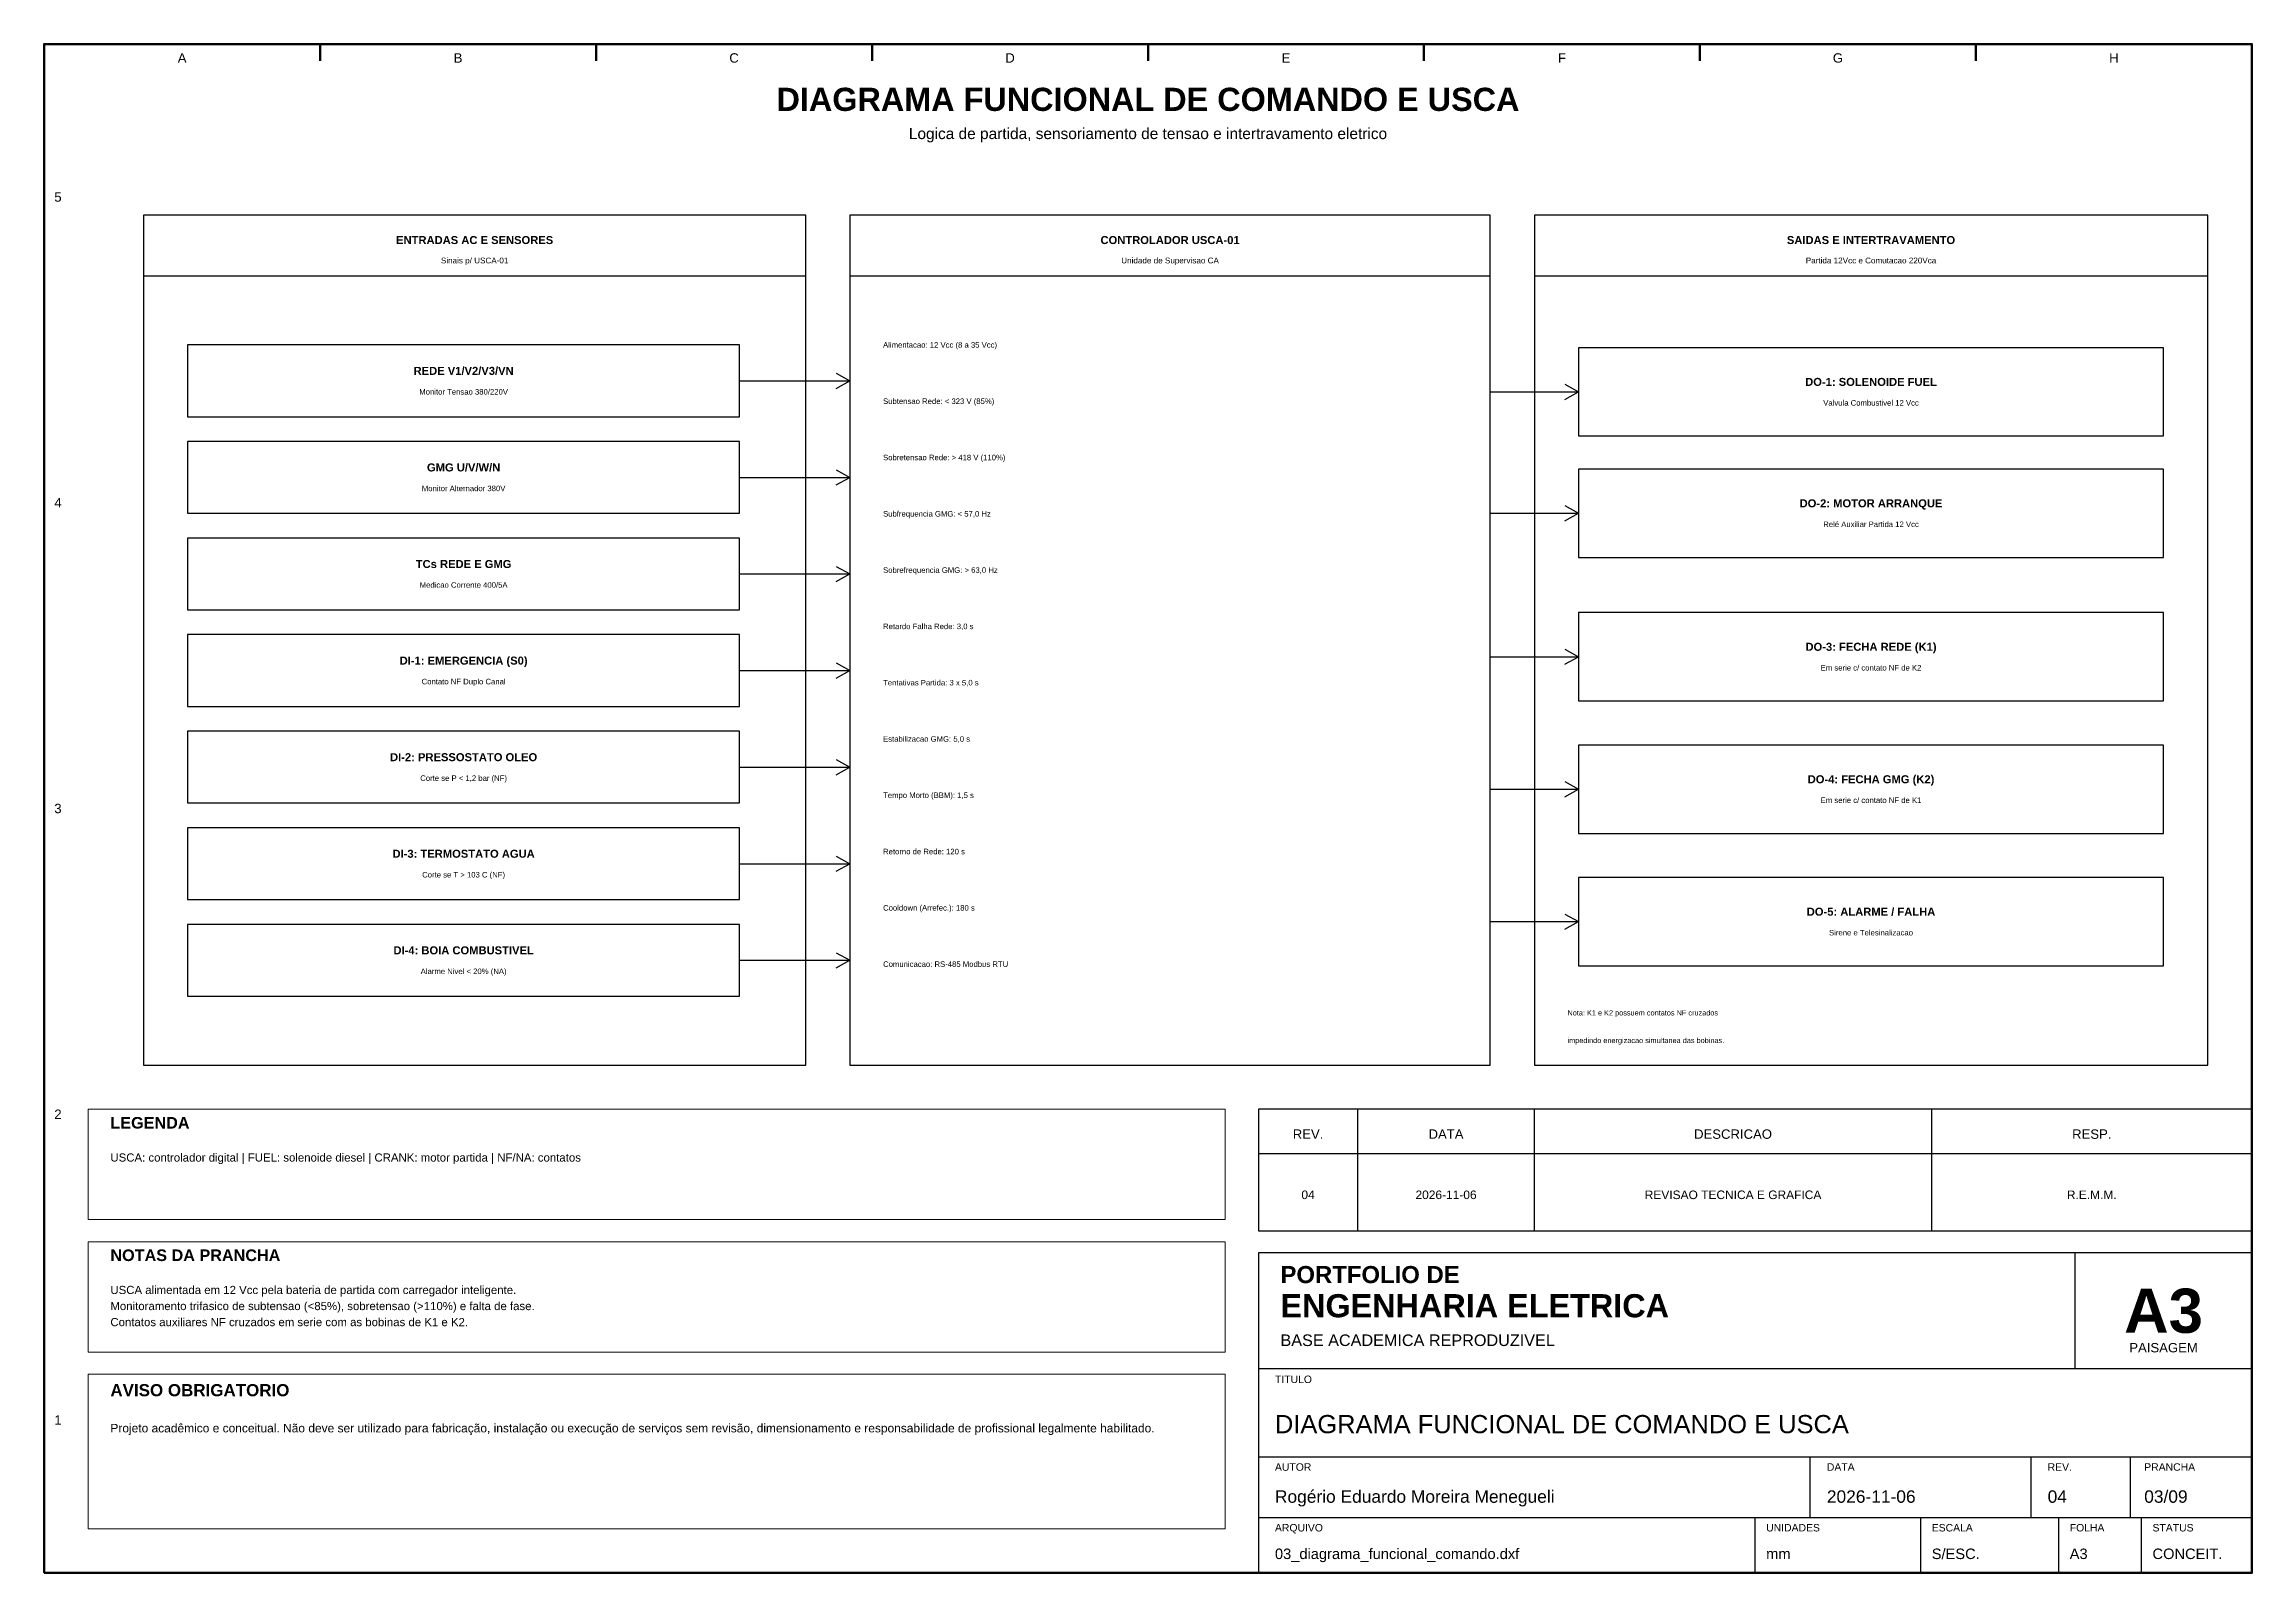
# Model space of a CAD drawing. Header units: millimetres. Extents: x 10 to 410, y 10 to 287.
import ezdxf
from ezdxf.enums import TextEntityAlignment as Align

# ---------------------------------------------------------------- set-up
doc = ezdxf.new("R2010")
doc.units = ezdxf.units.MM
for name, color, linetype, lineweight in [('00_MOLDURA', 7, 'CONTINUOUS', 50), ('01_CARIMBO', 7, 'CONTINUOUS', 25), ('02_TEXTO', 7, 'CONTINUOUS', 18), ('06_COMANDO', 94, 'CONTINUOUS', 25), ('07_INSTRUMENTACAO', 202, 'CONTINUOUS', 25), ('12_LEGENDA', 7, 'CONTINUOUS', 18), ('13_NOTAS', 7, 'CONTINUOUS', 18)]:
    doc.layers.add(name, color=color, linetype=linetype, lineweight=lineweight)
doc.styles.add('PORTFOLIO_TEXTO', font='arial.ttf')
doc.styles.add('PORTFOLIO_TITULO', font='arialbd.ttf', dxfattribs={"width": 0.92})

# ---------------------------------------------------------------- blocks, each defined once
blk = doc.blocks.new('CARIMBO_A3')
at = {"layer": '01_CARIMBO'}
for p, q in [((148, 37), (148, 58)), ((0, 37), (180, 37)), ((0, 21), (180, 21)), ((100, 10), (100, 21)), ((140, 10), (140, 21)), ((158, 10), (158, 21)), ((0, 10), (180, 10)), ((90, 0), (90, 10)), ((120, 0), (120, 10)), ((145, 0), (145, 10)), ((160, 0), (160, 10))]:
    blk.add_line(p, q, dxfattribs=at)
blk.add_lwpolyline([(0, 0), (180, 0), (180, 58), (0, 58)], close=True, dxfattribs=at)
at = {"layer": '01_CARIMBO', "style": 'PORTFOLIO_TEXTO'}
for s, p in [('TITULO', (3, 34.4)), ('AUTOR', (3, 18.5)), ('DATA', (103, 18.5)), ('REV.', (143, 18.5)), ('PRANCHA', (160.5, 18.5)), ('ARQUIVO', (3, 7.5)), ('UNIDADES', (92, 7.5)), ('ESCALA', (122, 7.5)), ('FOLHA', (147, 7.5)), ('STATUS', (162, 7.5))]:
    blk.add_text(s, height=1.35, dxfattribs=at).set_placement(p)
at = {"layer": '02_TEXTO'}
for s, height, style, p in [('PORTFOLIO DE', 3.1, 'PORTFOLIO_TITULO', (4, 52.5)), ('ENGENHARIA ELETRICA', 4.2, 'PORTFOLIO_TITULO', (4, 46.3)), ('BASE ACADEMICA REPRODUZIVEL', 2.1, 'PORTFOLIO_TEXTO', (4, 41.1))]:
    blk.add_text(s, height=height, dxfattribs=dict(at, style=style)).set_placement(p)
for s, height, style, p in [('A3', 8, 'PORTFOLIO_TITULO', (164, 47.5)), ('PAISAGEM', 1.7, 'PORTFOLIO_TEXTO', (164, 40.8))]:
    blk.add_text(s, height=height, dxfattribs=dict(at, style=style)).set_placement(p, align=Align.MIDDLE_CENTER)
at = {"layer": '02_TEXTO', "style": 'PORTFOLIO_TEXTO'}
for tag, p, height in [('TITULO', (3, 25.3), 3.3), ('AUTOR', (3, 12.7), 2.25), ('DATA', (103, 12.7), 2.25), ('REVISAO', (143, 12.7), 2.25), ('PRANCHA', (160.5, 12.7), 2.25), ('ARQUIVO', (3, 2.5), 1.9), ('UNIDADES', (92, 2.5), 1.9), ('ESCALA', (122, 2.5), 1.9), ('FOLHA', (147, 2.5), 1.9), ('STATUS', (162, 2.5), 1.9)]:
    blk.add_attdef(tag, p, '', height=height, dxfattribs=at)

msp = doc.modelspace()

# ---------------------------------------------------------------- linework, layer by layer
at = {"layer": '00_MOLDURA'}
for p, q in [((60, 287), (60, 284)), ((110, 287), (110, 284)), ((160, 287), (160, 284)), ((210, 287), (210, 284)), ((260, 287), (260, 284)), ((310, 287), (310, 284)), ((360, 287), (360, 284))]:
    msp.add_line(p, q, dxfattribs=at)
msp.add_lwpolyline([(10, 10), (410, 10), (410, 287), (10, 287)], close=True, dxfattribs=at)
at = {"layer": '01_CARIMBO'}
for p, q in [((248, 72), (248, 94)), ((280, 72), (280, 94)), ((352, 72), (352, 94)), ((230, 86), (410, 86))]:
    msp.add_line(p, q, dxfattribs=at)
msp.add_lwpolyline([(230, 72), (410, 72), (410, 94), (230, 94)], close=True, dxfattribs=at)
at = {"layer": '06_COMANDO'}
for p, q in [((156, 245), (272, 245)), ((280, 245), (402, 245)), ((136, 226), (156, 226)), ((153.5, 227.375), (156, 226)), ((153.5, 224.625), (156, 226)), ((272, 224), (288, 224)), ((285.5, 225.375), (288, 224)), ((285.5, 222.625), (288, 224)), ((136, 208.5), (156, 208.5)), ((153.5, 209.875), (156, 208.5)), ((153.5, 207.125), (156, 208.5)), ((272, 202), (288, 202)), ((285.5, 203.375), (288, 202)), ((285.5, 200.625), (288, 202)), ((153.5, 192.375), (156, 191)), ((136, 191), (156, 191)), ((153.5, 189.625), (156, 191)), ((272, 176), (288, 176)), ((285.5, 177.375), (288, 176)), ((285.5, 174.625), (288, 176)), ((136, 173.5), (156, 173.5)), ((153.5, 174.875), (156, 173.5)), ((153.5, 172.125), (156, 173.5)), ((136, 156), (156, 156)), ((153.5, 157.375), (156, 156)), ((153.5, 154.625), (156, 156)), ((272, 152), (288, 152)), ((285.5, 153.375), (288, 152)), ((285.5, 150.625), (288, 152)), ((136, 138.5), (156, 138.5)), ((153.5, 139.875), (156, 138.5)), ((153.5, 137.125), (156, 138.5)), ((272, 128), (288, 128)), ((285.5, 129.375), (288, 128)), ((285.5, 126.625), (288, 128)), ((136, 121), (156, 121)), ((153.5, 122.375), (156, 121)), ((153.5, 119.625), (156, 121))]:
    msp.add_line(p, q, dxfattribs=at)
for points in [[(156, 102), (272, 102), (272, 256), (156, 256)], [(280, 102), (402, 102), (402, 256), (280, 256)], [(288, 216), (394, 216), (394, 232), (288, 232)], [(288, 194), (394, 194), (394, 210), (288, 210)], [(288, 168), (394, 168), (394, 184), (288, 184)], [(288, 144), (394, 144), (394, 160), (288, 160)], [(288, 120), (394, 120), (394, 136), (288, 136)]]:
    msp.add_lwpolyline(points, close=True, dxfattribs=at)
at = {"layer": '07_INSTRUMENTACAO'}
msp.add_line((28, 245), (148, 245), dxfattribs=at)
for points in [[(28, 102), (148, 102), (148, 256), (28, 256)], [(36, 219.5), (136, 219.5), (136, 232.5), (36, 232.5)], [(36, 202), (136, 202), (136, 215), (36, 215)], [(36, 184.5), (136, 184.5), (136, 197.5), (36, 197.5)], [(36, 167), (136, 167), (136, 180), (36, 180)], [(36, 149.5), (136, 149.5), (136, 162.5), (36, 162.5)], [(36, 132), (136, 132), (136, 145), (36, 145)], [(36, 114.5), (136, 114.5), (136, 127.5), (36, 127.5)]]:
    msp.add_lwpolyline(points, close=True, dxfattribs=at)
at = {"layer": '12_LEGENDA'}
msp.add_lwpolyline([(18, 74), (224, 74), (224, 94), (18, 94)], close=True, dxfattribs=at)
at = {"layer": '13_NOTAS'}
for points in [[(18, 50), (224, 50), (224, 70), (18, 70)], [(18, 18), (224, 18), (224, 46), (18, 46)]]:
    msp.add_lwpolyline(points, close=True, dxfattribs=at)

# ---------------------------------------------------------------- block references
at = {"layer": '01_CARIMBO'}
msp.add_blockref('CARIMBO_A3', (230, 10), dxfattribs=at).add_auto_attribs({'TITULO': 'DIAGRAMA FUNCIONAL DE COMANDO E USCA', 'AUTOR': 'Rogério Eduardo Moreira Menegueli', 'DATA': '2026-11-06', 'REVISAO': '04', 'PRANCHA': '03/09', 'ARQUIVO': '03_diagrama_funcional_comando.dxf', 'UNIDADES': 'mm', 'ESCALA': 'S/ESC.', 'FOLHA': 'A3', 'STATUS': 'CONCEIT.'})

# ---------------------------------------------------------------- texts
at = {"layer": '00_MOLDURA', "style": 'PORTFOLIO_TEXTO'}
for s, p in [('A', (35, 284.5)), ('B', (85, 284.5)), ('C', (135, 284.5)), ('D', (185, 284.5)), ('E', (235, 284.5)), ('F', (285, 284.5)), ('G', (335, 284.5)), ('H', (385, 284.5)), ('5', (12.5, 259.3)), ('4', (12.5, 203.9)), ('3', (12.5, 148.5)), ('2', (12.5, 93.1)), ('1', (12.5, 37.7))]:
    msp.add_text(s, height=1.7, dxfattribs=at).set_placement(p, align=Align.MIDDLE_CENTER)
at = {"layer": '01_CARIMBO', "style": 'PORTFOLIO_TEXTO'}
for s, p in [('REV.', (239, 89.5)), ('DATA', (264, 89.5)), ('DESCRICAO', (316, 89.5)), ('RESP.', (381, 89.5))]:
    msp.add_text(s, height=1.7, dxfattribs=at).set_placement(p, align=Align.MIDDLE_CENTER)
at = {"layer": '02_TEXTO'}
for s, height, style, p in [('DIAGRAMA FUNCIONAL DE COMANDO E USCA', 4.2, 'PORTFOLIO_TITULO', (210, 277)), ('Logica de partida, sensoriamento de tensao e intertravamento eletrico', 2, 'PORTFOLIO_TEXTO', (210, 270.8)), ('Sinais p/ USCA-01', 1.05, 'PORTFOLIO_TEXTO', (88, 247.8)), ('Unidade de Supervisao CA', 1.05, 'PORTFOLIO_TEXTO', (214, 247.8)), ('Partida 12Vcc e Comutacao 220Vca', 1.05, 'PORTFOLIO_TEXTO', (341, 247.8)), ('Monitor Tensao 380/220V', 1, 'PORTFOLIO_TEXTO', (86, 224)), ('Valvula Combustivel 12 Vcc', 1, 'PORTFOLIO_TEXTO', (341, 222)), ('Monitor Alternador 380V', 1, 'PORTFOLIO_TEXTO', (86, 206.5)), ('Relé Auxiliar Partida 12 Vcc', 1, 'PORTFOLIO_TEXTO', (341, 200)), ('Medicao Corrente 400/5A', 1, 'PORTFOLIO_TEXTO', (86, 189)), ('Contato NF Duplo Canal', 1, 'PORTFOLIO_TEXTO', (86, 171.5)), ('Em serie c/ contato NF de K2', 1, 'PORTFOLIO_TEXTO', (341, 174)), ('Corte se P < 1,2 bar (NF)', 1, 'PORTFOLIO_TEXTO', (86, 154)), ('Em serie c/ contato NF de K1', 1, 'PORTFOLIO_TEXTO', (341, 150)), ('Corte se T > 103 C (NF)', 1, 'PORTFOLIO_TEXTO', (86, 136.5)), ('Sirene e Telesinalizacao', 1, 'PORTFOLIO_TEXTO', (341, 126)), ('Alarme Nivel < 20% (NA)', 1, 'PORTFOLIO_TEXTO', (86, 119)), ('04', 1.55, 'PORTFOLIO_TEXTO', (239, 78.5)), ('2026-11-06', 1.55, 'PORTFOLIO_TEXTO', (264, 78.5)), ('REVISAO TECNICA E GRAFICA', 1.55, 'PORTFOLIO_TEXTO', (316, 78.5)), ('R.E.M.M.', 1.55, 'PORTFOLIO_TEXTO', (381, 78.5))]:
    msp.add_text(s, height=height, dxfattribs=dict(at, style=style)).set_placement(p, align=Align.MIDDLE_CENTER)
at = {"layer": '02_TEXTO', "style": 'PORTFOLIO_TEXTO'}
for s, height, p in [('Alimentacao: 12 Vcc (8 a 35 Vcc)', 1, (162, 232)), ('Subtensao Rede: < 323 V (85%)', 1, (162, 221.8)), ('Sobretensao Rede: > 418 V (110%)', 1, (162, 211.6)), ('Subfrequencia GMG: < 57,0 Hz', 1, (162, 201.4)), ('Sobrefrequencia GMG: > 63,0 Hz', 1, (162, 191.2)), ('Retardo Falha Rede: 3,0 s', 1, (162, 181)), ('Tentativas Partida: 3 x 5,0 s', 1, (162, 170.8)), ('Estabilizacao GMG: 5,0 s', 1, (162, 160.6)), ('Tempo Morto (BBM): 1,5 s', 1, (162, 150.4)), ('Retorno de Rede: 120 s', 1, (162, 140.2)), ('Cooldown (Arrefec.): 180 s', 1, (162, 130)), ('Comunicacao: RS-485 Modbus RTU', 1, (162, 119.8)), ('Nota: K1 e K2 possuem contatos NF cruzados', 0.95, (286, 111)), ('impedindo energizacao simultanea das bobinas.', 0.95, (286, 106))]:
    msp.add_text(s, height=height, dxfattribs=at).set_placement(p)
at = {"layer": '06_COMANDO', "style": 'PORTFOLIO_TITULO'}
for s, p in [('CONTROLADOR USCA-01', (214, 251.5)), ('SAIDAS E INTERTRAVAMENTO', (341, 251.5)), ('DO-1: SOLENOIDE FUEL', (341, 225.8)), ('DO-2: MOTOR ARRANQUE', (341, 203.8)), ('DO-3: FECHA REDE (K1)', (341, 177.8)), ('DO-4: FECHA GMG (K2)', (341, 153.8)), ('DO-5: ALARME / FALHA', (341, 129.8))]:
    msp.add_text(s, height=1.45, dxfattribs=at).set_placement(p, align=Align.MIDDLE_CENTER)
at = {"layer": '07_INSTRUMENTACAO', "style": 'PORTFOLIO_TITULO'}
for s, p in [('ENTRADAS AC E SENSORES', (88, 251.5)), ('REDE V1/V2/V3/VN', (86, 227.8)), ('GMG U/V/W/N', (86, 210.3)), ('TCs REDE E GMG', (86, 192.8)), ('DI-1: EMERGENCIA (S0)', (86, 175.3)), ('DI-2: PRESSOSTATO OLEO', (86, 157.8)), ('DI-3: TERMOSTATO AGUA', (86, 140.3)), ('DI-4: BOIA COMBUSTIVEL', (86, 122.8))]:
    msp.add_text(s, height=1.45, dxfattribs=at).set_placement(p, align=Align.MIDDLE_CENTER)
at = {"layer": '12_LEGENDA', "style": 'PORTFOLIO_TITULO'}
msp.add_text('LEGENDA', height=2.1, dxfattribs=at).set_placement((22, 90.5))
at = {"layer": '12_LEGENDA', "insert": (22, 86), "char_height": 1.48, "width": 198, "attachment_point": 1, "line_spacing_factor": 1.18, "style": 'PORTFOLIO_TEXTO'}
msp.add_mtext('USCA: controlador digital | FUEL: solenoide diesel | CRANK: motor partida | NF/NA: contatos', dxfattribs=at)
at = {"layer": '13_NOTAS', "style": 'PORTFOLIO_TITULO'}
for s, height, p in [('NOTAS DA PRANCHA', 2.1, (22, 66.5)), ('AVISO OBRIGATORIO', 2.2, (22, 42))]:
    msp.add_text(s, height=height, dxfattribs=at).set_placement(p)
at = {"layer": '13_NOTAS', "width": 198, "attachment_point": 1, "line_spacing_factor": 1.18, "style": 'PORTFOLIO_TEXTO'}
for s, insert, char_height in [('USCA alimentada em 12 Vcc pela bateria de partida com carregador inteligente.\\PMonitoramento trifasico de subtensao (<85%), sobretensao (>110%) e falta de fase.\\PContatos auxiliares NF cruzados em serie com as bobinas de K1 e K2.', (22, 62), 1.48), ('Projeto acadêmico e conceitual. Não deve ser utilizado para fabricação, instalação ou execução de serviços sem revisão, dimensionamento e responsabilidade de profissional legalmente habilitado.', (22, 37), 1.55)]:
    msp.add_mtext(s, dxfattribs=dict(at, insert=insert, char_height=char_height))

doc.saveas('drawing.dxf')
